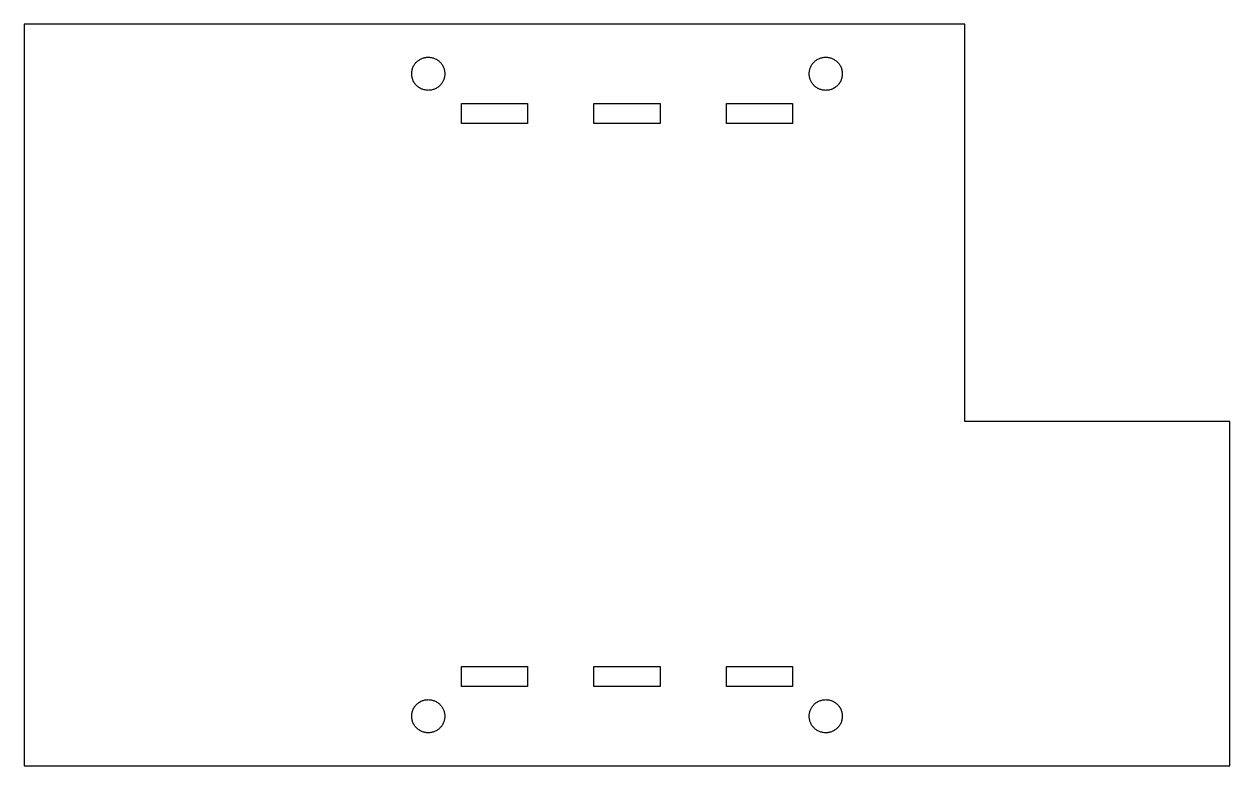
# Model space of a CAD drawing. Extents: x -35 to 147, y 35 to 147.
import ezdxf

# ---------------------------------------------------------------- set-up
doc = ezdxf.new("R2010")
doc.units = 0
doc.layers.add('Layer_1', color=7, linetype='CONTINUOUS')

msp = doc.modelspace()

# ---------------------------------------------------------------- linework, layer by layer
at = {"layer": 'Layer_1', "color": 7}
for points in [[(147.000016, 87.000488), (106.999978, 87.000488), (106.999978, 147.000272), (-34.999684, 147.000272), (-34.999684, 34.99994), (147.000016, 34.99994), (147.000016, 87.000488), (147.000016, 87.000488)], [(28.500307, 139.499911), (28.497005, 139.376439), (28.487635, 139.252967), (28.472762, 139.131149), (28.451821, 139.010434), (28.424813, 138.890819), (28.391742, 138.772859), (28.353707, 138.657106), (28.30961, 138.543553), (28.260548, 138.432208), (28.205429, 138.323067), (28.145346, 138.216684), (28.079752, 138.113054), (28.009197, 138.012733), (27.93368, 137.915719), (27.853201, 137.822563), (27.767764, 137.732715), (27.677916, 137.647278), (27.584209, 137.566249), (27.487196, 137.490732), (27.386874, 137.420176), (27.283245, 137.355133), (27.176861, 137.29505), (27.068271, 137.239929), (26.956375, 137.190871), (26.842823, 137.146774), (26.72707, 137.108188), (26.609109, 137.075668), (26.490045, 137.049223), (26.36878, 137.027718), (26.246962, 137.012281), (26.123489, 137.003475), (26.000017, 137.000173), (25.871033, 137.00404), (25.744253, 137.013409), (25.619127, 137.029383), (25.496205, 137.051425), (25.374937, 137.078998), (25.256426, 137.112622), (25.14012, 137.152308), (25.026571, 137.196958), (24.916326, 137.247118), (24.808289, 137.302239), (24.703559, 137.362321), (24.602134, 137.427365), (24.504019, 137.49737), (24.40976, 137.571233), (24.318811, 137.650058), (24.232267, 137.732737), (24.149588, 137.819281), (24.070763, 137.91023), (23.9969, 138.004489), (23.926895, 138.102604), (23.861851, 138.204029), (23.801768, 138.308759), (23.746648, 138.416246), (23.696488, 138.527041), (23.651838, 138.64059), (23.612702, 138.756897), (23.578528, 138.875407), (23.550966, 138.996675), (23.528919, 139.119597), (23.512934, 139.244723), (23.503561, 139.371503), (23.500256, 139.499934), (23.503022, 139.623959), (23.512392, 139.747432), (23.527276, 139.86925), (23.548223, 139.989965), (23.575232, 140.109579), (23.607752, 140.22754), (23.646337, 140.343293), (23.690435, 140.456845), (23.739493, 140.56819), (23.794614, 140.677331), (23.854696, 140.783715), (23.91974, 140.887344), (23.990296, 140.987666), (24.065813, 141.08468), (24.146842, 141.178386), (24.232279, 141.268234), (24.322127, 141.353671), (24.415283, 141.43415), (24.512297, 141.509667), (24.612618, 141.580222), (24.716248, 141.645816), (24.822631, 141.705899), (24.931772, 141.760469), (25.043117, 141.810078), (25.156669, 141.854175), (25.272973, 141.89221), (25.390383, 141.925281), (25.509998, 141.951725), (25.630712, 141.973231), (25.752531, 141.988104), (25.876003, 141.997474), (26.000028, 142.000776), (26.124051, 141.997474), (26.246973, 141.988104), (26.368791, 141.973231), (26.490057, 141.951725), (26.60912, 141.925281), (26.727081, 141.89221), (26.842834, 141.854175), (26.956937, 141.810078), (27.068282, 141.761019), (27.177423, 141.705899), (27.283807, 141.645816), (27.386885, 141.580222), (27.487207, 141.509667), (27.584221, 141.43415), (27.677927, 141.353671), (27.767775, 141.268234), (27.853212, 141.178386), (27.934241, 141.08468), (28.009758, 140.987666), (28.080314, 140.887344), (28.145358, 140.783715), (28.20544, 140.677331), (28.260559, 140.568741), (28.309621, 140.456845), (28.353718, 140.343293), (28.392303, 140.22754), (28.424824, 140.109579), (28.451833, 139.989965), (28.472773, 139.86925), (28.487647, 139.747432), (28.497016, 139.623959), (28.500318, 139.499934), (28.500318, 139.499934)], [(88.500088, 139.499883), (88.496786, 139.371452), (88.486852, 139.244119), (88.470878, 139.118993), (88.448837, 138.996074), (88.421264, 138.875356), (88.38764, 138.756295), (88.347954, 138.640539), (88.3033, 138.52699), (88.253141, 138.416195), (88.198023, 138.308158), (88.137938, 138.203978), (88.072897, 138.102553), (88.002892, 138.004438), (87.929029, 137.909629), (87.850201, 137.81923), (87.767521, 137.732136), (87.680981, 137.649454), (87.590029, 137.571182), (87.495772, 137.496769), (87.397655, 137.427314), (87.29623, 137.36227), (87.191503, 137.301637), (87.084016, 137.246517), (86.973221, 137.196908), (86.859669, 137.151707), (86.743362, 137.112571), (86.624854, 137.078947), (86.503586, 137.050838), (86.380661, 137.028796), (86.255535, 137.013359), (86.128758, 137.003424), (86.000328, 137.000122), (85.876299, 137.003424), (85.752827, 137.01223), (85.631009, 137.027667), (85.510294, 137.048608), (85.390682, 137.075617), (85.272722, 137.108137), (85.156966, 137.146172), (85.043416, 137.19027), (84.932071, 137.239879), (84.82293, 137.294449), (84.716544, 137.354531), (84.612917, 137.420126), (84.512596, 137.490681), (84.415582, 137.566198), (84.321876, 137.646677), (84.232028, 137.732114), (84.14659, 137.821962), (84.066112, 137.915668), (83.990592, 138.012682), (83.920036, 138.113004), (83.854445, 138.216083), (83.794363, 138.322466), (83.739792, 138.431607), (83.690183, 138.542952), (83.646086, 138.657055), (83.608048, 138.772808), (83.57498, 138.890769), (83.548536, 139.009833), (83.527031, 139.130547), (83.512158, 139.252916), (83.502788, 139.375838), (83.499966, 139.499861), (83.502788, 139.623886), (83.512158, 139.746805), (83.527031, 139.869177), (83.547972, 139.989892), (83.57498, 140.109506), (83.607501, 140.226916), (83.646086, 140.34322), (83.690183, 140.456772), (83.739242, 140.568117), (83.794363, 140.677258), (83.854445, 140.783642), (83.919489, 140.887271), (83.990045, 140.987592), (84.066112, 141.084606), (84.14659, 141.178312), (84.232028, 141.268161), (84.321876, 141.353598), (84.415582, 141.434076), (84.512596, 141.509593), (84.612917, 141.580149), (84.716544, 141.645743), (84.822377, 141.705825), (84.931521, 141.760396), (85.043416, 141.810005), (85.156966, 141.854102), (85.272722, 141.892137), (85.390682, 141.924658), (85.509743, 141.951666), (85.631009, 141.972607), (85.752827, 141.988045), (85.876299, 141.997414), (86.000328, 142.000716), (86.1238, 141.997414), (86.247272, 141.988045), (86.36909, 141.972607), (86.490356, 141.951666), (86.60942, 141.924658), (86.727377, 141.892137), (86.843133, 141.854102), (86.956683, 141.810005), (87.068031, 141.760396), (87.177169, 141.705825), (87.283555, 141.645743), (87.387182, 141.580149), (87.487506, 141.509593), (87.58452, 141.434076), (87.678223, 141.353598), (87.768072, 141.268161), (87.853509, 141.177762), (87.933987, 141.084606), (88.009507, 140.987592), (88.080063, 140.887271), (88.145106, 140.783642), (88.205739, 140.677258), (88.260307, 140.568117), (88.309918, 140.456772), (88.353465, 140.34322), (88.392051, 140.226916), (88.424571, 140.109506), (88.45158, 139.989892), (88.472521, 139.869177), (88.487394, 139.747358), (88.496764, 139.623886), (88.500066, 139.499861), (88.500066, 139.499861)], [(41.000217, 135.000341), (41.000217, 132.000629), (31.000068, 132.000629), (31.000068, 135.000341), (41.000217, 135.000341), (41.000217, 135.000341)], [(60.99996, 135.000341), (60.99996, 132.000629), (50.999811, 132.000629), (50.999811, 135.000341), (60.99996, 135.000341), (60.99996, 135.000341)], [(81.000256, 135.000341), (81.000256, 132.000629), (71.000109, 132.000629), (71.000109, 135.000341), (81.000256, 135.000341), (81.000256, 135.000341)], [(41.000217, 50.000189), (41.000217, 47.000477), (31.000068, 47.000477), (31.000068, 50.000189), (41.000217, 50.000189), (41.000217, 50.000189)], [(60.99996, 50.000189), (60.99996, 47.000477), (50.999811, 47.000477), (50.999811, 50.000189), (60.99996, 50.000189), (60.99996, 50.000189)], [(81.000256, 50.000189), (81.000256, 47.000477), (71.000109, 47.000477), (71.000109, 50.000189), (81.000256, 50.000189), (81.000256, 50.000189)], [(28.500318, 42.500379), (28.497016, 42.376357), (28.487647, 42.253435), (28.472773, 42.131066), (28.451833, 42.010348), (28.424824, 41.891287), (28.392303, 41.773324), (28.353718, 41.65757), (28.309621, 41.543468), (28.260559, 41.432123), (28.20544, 41.322982), (28.145358, 41.216598), (28.080314, 41.113519), (28.009758, 41.012648), (27.934241, 40.915636), (27.853212, 40.822478), (27.767775, 40.732629), (27.677927, 40.647192), (27.584221, 40.566164), (27.487207, 40.490649), (27.386885, 40.420094), (27.283807, 40.355047), (27.177423, 40.294415), (27.068282, 40.239844), (26.956937, 40.190235), (26.842834, 40.146691), (26.727081, 40.108103), (26.60912, 40.075582), (26.490057, 40.048574), (26.368791, 40.027633), (26.246973, 40.012195), (26.124051, 40.002825), (26.000028, 40.000003), (25.876003, 40.002825), (25.752531, 40.012195), (25.630712, 40.027633), (25.509998, 40.048574), (25.390383, 40.075582), (25.272973, 40.108103), (25.156669, 40.146691), (25.043117, 40.190235), (24.931772, 40.239844), (24.822631, 40.294968), (24.716248, 40.355047), (24.612618, 40.420094), (24.512297, 40.490649), (24.415283, 40.566164), (24.322127, 40.647192), (24.232279, 40.732629), (24.146842, 40.822478), (24.065813, 40.916184), (23.990296, 41.013198), (23.91974, 41.113519), (23.854696, 41.216598), (23.794614, 41.322982), (23.739493, 41.432123), (23.690435, 41.543468), (23.646337, 41.65757), (23.607752, 41.773324), (23.575232, 41.890734), (23.548223, 42.010348), (23.527276, 42.131066), (23.512392, 42.253435), (23.503022, 42.376357), (23.500256, 42.500379), (23.503561, 42.62881), (23.512934, 42.756143), (23.528919, 42.881269), (23.550966, 43.004191), (23.578528, 43.124906), (23.612702, 43.24397), (23.651838, 43.359723), (23.696488, 43.473275), (23.746648, 43.584067), (23.801768, 43.692108), (23.861851, 43.796838), (23.926895, 43.897709), (23.9969, 43.995824), (24.070763, 44.090636), (24.149588, 44.181032), (24.232267, 44.268126), (24.318811, 44.350809), (24.40976, 44.42908), (24.504019, 44.503497), (24.602134, 44.572949), (24.703559, 44.63799), (24.808289, 44.698625), (24.916326, 44.753746), (25.026571, 44.803908), (25.14012, 44.848556), (25.256426, 44.887691), (25.374937, 44.921315), (25.496205, 44.949425), (25.619127, 44.971466), (25.744253, 44.986904), (25.871033, 44.99681), (26.000017, 45.000112), (26.123489, 44.99681), (26.246962, 44.988004), (26.36878, 44.972567), (26.490045, 44.951626), (26.609109, 44.924617), (26.72707, 44.892097), (26.842823, 44.854062), (26.956375, 44.809964), (27.068271, 44.760355), (27.176861, 44.705785), (27.283245, 44.645703), (27.386874, 44.580109), (27.487196, 44.509553), (27.584209, 44.434036), (27.677916, 44.35356), (27.767764, 44.26812), (27.853201, 44.178272), (27.93368, 44.084566), (28.009197, 43.987552), (28.079752, 43.88723), (28.145346, 43.784152), (28.205429, 43.677768), (28.260548, 43.56863), (28.30961, 43.457282), (28.353707, 43.343179), (28.391742, 43.227426), (28.424813, 43.110019), (28.451821, 42.990402), (28.472762, 42.869687), (28.487635, 42.747318), (28.497005, 42.624396), (28.500307, 42.500374), (28.500307, 42.500374)], [(88.500066, 42.500856), (88.500066, 42.500292), (88.496764, 42.376269), (88.487394, 42.253347), (88.472521, 42.131529), (88.45158, 42.010261), (88.424571, 41.8912), (88.392051, 41.773236), (88.353465, 41.657483), (88.309918, 41.543931), (88.260307, 41.432035), (88.205739, 41.322894), (88.145106, 41.217061), (88.080063, 41.113432), (88.009507, 41.01311), (87.933987, 40.916097), (87.853509, 40.82239), (87.768072, 40.732542), (87.678223, 40.647105), (87.58452, 40.566626), (87.487506, 40.491112), (87.387182, 40.420557), (87.283555, 40.35496), (87.177169, 40.29488), (87.068031, 40.239757), (86.956683, 40.190701), (86.843133, 40.146604), (86.727377, 40.108015), (86.60942, 40.075495), (86.490356, 40.049051), (86.36909, 40.027545), (86.247272, 40.012108), (86.1238, 40.003302), (86.000328, 40), (85.876299, 40.003302), (85.752827, 40.012108), (85.631009, 40.027545), (85.509743, 40.049051), (85.390682, 40.075495), (85.272722, 40.108015), (85.156966, 40.146604), (85.043416, 40.190701), (84.931521, 40.239757), (84.822377, 40.29488), (84.716544, 40.35496), (84.612917, 40.420006), (84.512596, 40.490562), (84.415582, 40.566626), (84.321876, 40.647105), (84.232028, 40.732542), (84.14659, 40.82239), (84.066112, 40.916097), (83.990045, 41.01311), (83.919489, 41.113432), (83.854445, 41.216511), (83.794363, 41.322894), (83.739242, 41.432035), (83.690183, 41.543931), (83.646086, 41.657483), (83.607501, 41.773236), (83.57498, 41.8912), (83.547972, 42.010261), (83.527031, 42.131529), (83.512158, 42.253347), (83.502788, 42.376819), (83.499966, 42.500292), (83.502788, 42.624314), (83.512158, 42.747786), (83.527031, 42.869605), (83.548536, 42.99032), (83.57498, 43.109937), (83.608048, 43.227894), (83.646086, 43.343651), (83.690183, 43.4572), (83.739792, 43.568548), (83.794363, 43.677686), (83.854445, 43.78407), (83.920036, 43.887699), (83.990592, 43.98802), (84.066112, 44.085034), (84.14659, 44.17819), (84.232028, 44.268039), (84.321876, 44.353479), (84.415582, 44.434505), (84.512596, 44.510022), (84.612917, 44.580577), (84.716544, 44.645621), (84.82293, 44.705703), (84.932071, 44.760827), (85.043416, 44.809883), (85.156966, 44.85398), (85.272722, 44.892565), (85.390682, 44.925089), (85.510294, 44.951533), (85.631009, 44.973038), (85.752827, 44.987911), (85.876299, 44.997281), (86.000328, 45.000103), (86.128758, 44.996801), (86.255535, 44.987431), (86.380661, 44.971458), (86.503586, 44.949416), (86.624854, 44.921843), (86.743362, 44.888219), (86.859669, 44.848533), (86.973221, 44.803885), (87.084016, 44.753723), (87.191503, 44.698602), (87.29623, 44.63852), (87.397655, 44.573476), (87.495772, 44.503474), (87.590029, 44.429608), (87.680981, 44.350786), (87.767521, 44.268103), (87.850201, 44.181563), (87.929029, 44.090614), (88.002892, 43.996355), (88.072897, 43.898237), (88.137938, 43.796815), (88.198023, 43.692085), (88.253141, 43.584598), (88.3033, 43.4738), (88.347954, 43.360251), (88.38764, 43.243947), (88.421264, 43.125434), (88.448837, 43.004168), (88.470878, 42.881247), (88.486852, 42.75612), (88.496786, 42.629341), (88.500088, 42.500907), (88.500088, 42.500907)]]:
    msp.add_lwpolyline(points, dxfattribs=at)

doc.saveas('drawing.dxf')
